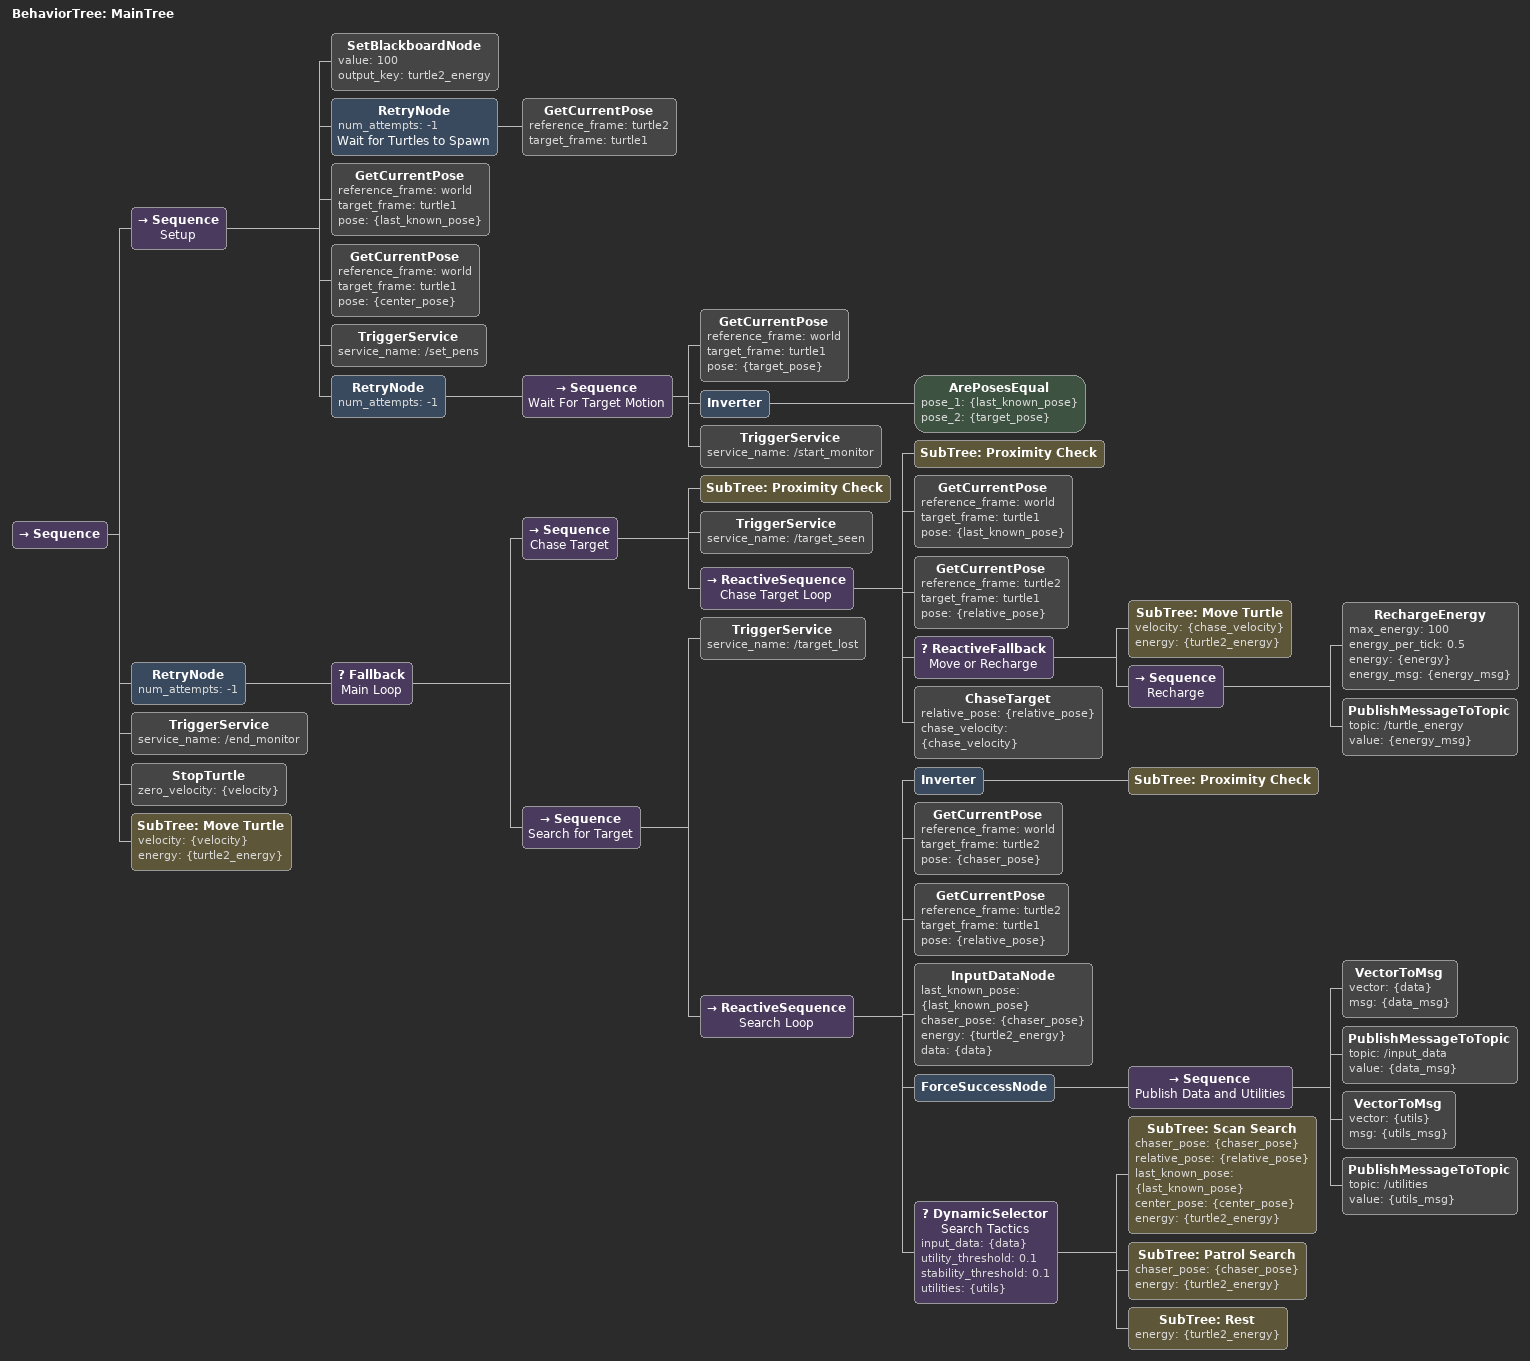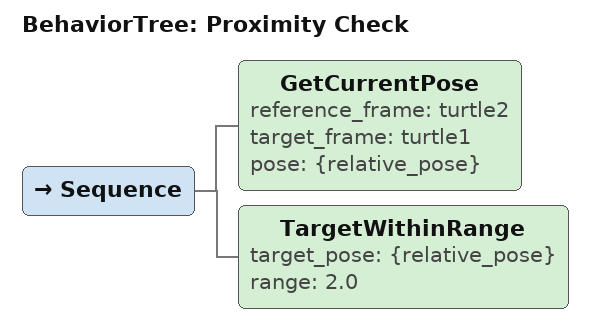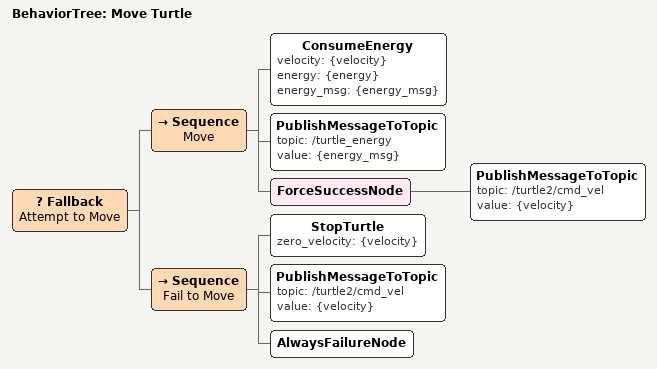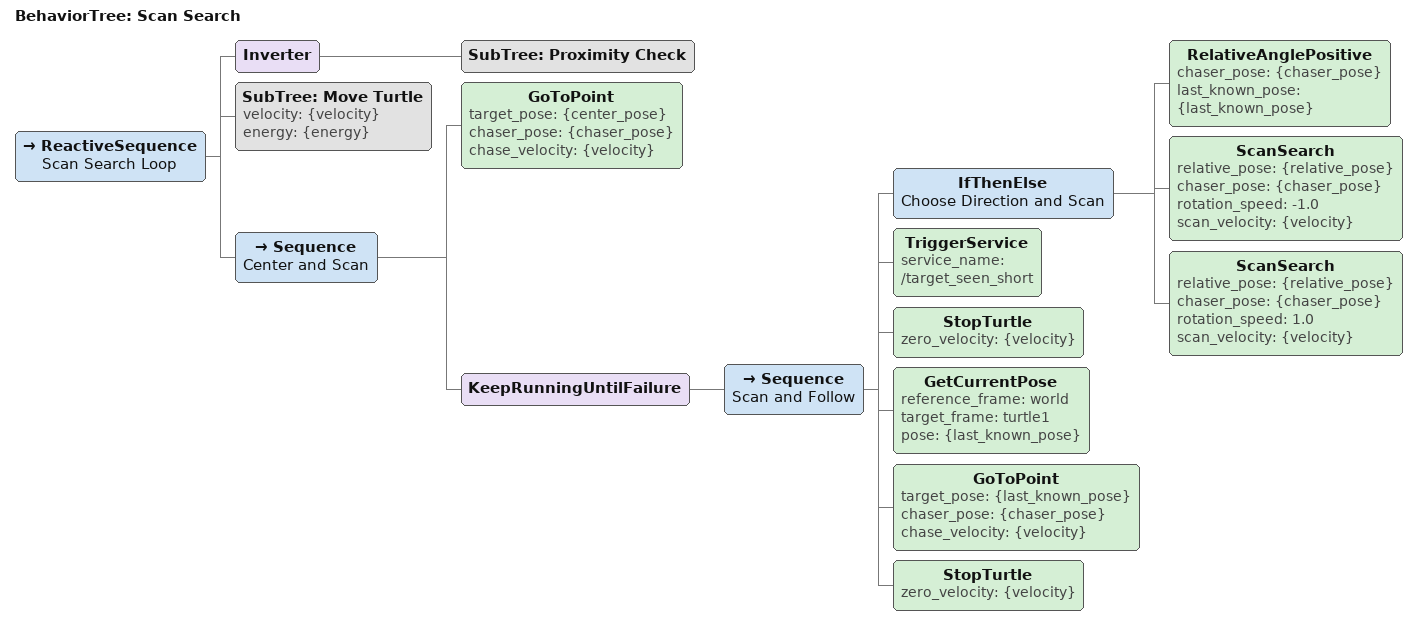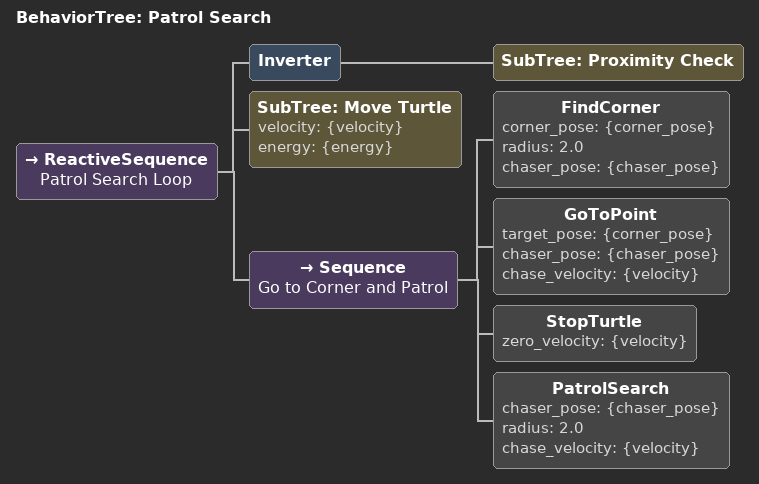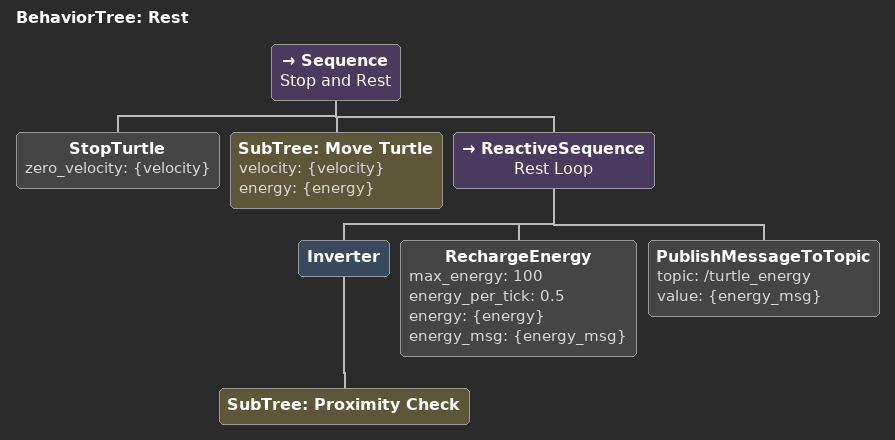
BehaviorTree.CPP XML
<?xml version="1.0" encoding="UTF-8"?>
<root BTCPP_format="4">
  <BehaviorTree ID="MainTree">
    <Sequence>
      <Sequence name="Setup">
        <SetBlackboardNode value="100" output_key="turtle2_energy"/>
        <RetryNode num_attempts="-1" name="Wait for Turtles to Spawn">
          <GetCurrentPose reference_frame="turtle2" target_frame="turtle1"/>
        </RetryNode>
        <GetCurrentPose reference_frame="world" target_frame="turtle1" pose="{last_known_pose}"/>
        <GetCurrentPose reference_frame="world" target_frame="turtle1" pose="{center_pose}"/>
        <TriggerService service_name="/set_pens"/>
        <RetryNode num_attempts="-1">
          <Sequence name="Wait For Target Motion">
            <GetCurrentPose reference_frame="world" target_frame="turtle1" pose="{target_pose}"/>
            <Inverter>
              <ArePosesEqual pose_1="{last_known_pose}" pose_2="{target_pose}"/>
            </Inverter>
            <TriggerService service_name="/start_monitor"/>
          </Sequence>
        </RetryNode>
      </Sequence>
      <RetryNode num_attempts="-1">
        <Fallback name="Main Loop">
          <Sequence name="Chase Target">
            <SubTree ID="Proximity Check"/>
            <TriggerService service_name="/target_seen"/>
            <ReactiveSequence name="Chase Target Loop">
              <SubTree ID="Proximity Check"/>
              <GetCurrentPose reference_frame="world" target_frame="turtle1" pose="{last_known_pose}"/>
              <GetCurrentPose reference_frame="turtle2" target_frame="turtle1" pose="{relative_pose}"/>
              <ReactiveFallback name="Move or Recharge">
                <SubTree ID="Move Turtle" velocity="{chase_velocity}" energy="{turtle2_energy}"/>
                <Sequence name="Recharge">
                  <RechargeEnergy max_energy="100" energy_per_tick = "0.5" energy="{energy}" energy_msg="{energy_msg}"/>
                  <PublishMessageToTopic topic="/turtle_energy" value="{energy_msg}"/>
                </Sequence>
              </ReactiveFallback>
              <ChaseTarget relative_pose="{relative_pose}" chase_velocity="{chase_velocity}"/>
            </ReactiveSequence>
          </Sequence>
          <Sequence name="Search for Target">
            <TriggerService service_name="/target_lost"/>
            <ReactiveSequence name="Search Loop">
              <Inverter>
                <SubTree ID="Proximity Check"/>
              </Inverter>
              <GetCurrentPose reference_frame="world" target_frame="turtle2" pose="{chaser_pose}"/>
              <GetCurrentPose reference_frame="turtle2" target_frame="turtle1" pose="{relative_pose}"/>
              <InputDataNode last_known_pose="{last_known_pose}" chaser_pose="{chaser_pose}" energy="{turtle2_energy}" data="{data}"/>
              <ForceSuccessNode>
                <Sequence name="Publish Data and Utilities">
                  <VectorToMsg vector="{data}" msg="{data_msg}"/>
                  <PublishMessageToTopic topic="/input_data" value="{data_msg}"/>
                  <VectorToMsg vector="{utils}" msg="{utils_msg}"/>
                  <PublishMessageToTopic topic="/utilities" value="{utils_msg}"/>
                </Sequence>
              </ForceSuccessNode>
              <DynamicSelector name="Search Tactics" input_data="{data}" utility_threshold="0.1" stability_threshold = "0.1" utilities="{utils}">
                <SubTree ID="Scan Search" chaser_pose="{chaser_pose}" relative_pose="{relative_pose}" last_known_pose="{last_known_pose}" center_pose="{center_pose}" energy="{turtle2_energy}"/>
                <SubTree ID="Patrol Search" chaser_pose="{chaser_pose}" energy="{turtle2_energy}"/>
                <SubTree ID="Rest" energy="{turtle2_energy}"/>
              </DynamicSelector>
            </ReactiveSequence>
          </Sequence>
        </Fallback>
      </RetryNode>
      <TriggerService service_name="/end_monitor"/>
      <StopTurtle zero_velocity="{velocity}"/>
      <SubTree ID="Move Turtle" velocity="{velocity}" energy="{turtle2_energy}"/>
    </Sequence>
  </BehaviorTree>

  <BehaviorTree ID="Proximity Check">
    <Sequence>
      <GetCurrentPose reference_frame="turtle2" target_frame="turtle1" pose="{relative_pose}"/>
      <TargetWithinRange target_pose="{relative_pose}" range="2.0"/>
    </Sequence>
  </BehaviorTree>

  <BehaviorTree ID="Move Turtle">
    <!--
    Bidirectional ports: velocity, energy
    -->
    <Fallback name="Attempt to Move">
      <Sequence name="Move">
        <ConsumeEnergy velocity="{velocity}" energy="{energy}" energy_msg="{energy_msg}"/>
        <PublishMessageToTopic topic="/turtle_energy" value="{energy_msg}"/>
        <ForceSuccessNode>
          <PublishMessageToTopic topic="/turtle2/cmd_vel" value="{velocity}"/>
        </ForceSuccessNode>
      </Sequence>
      <Sequence name="Fail to Move">
        <StopTurtle zero_velocity="{velocity}"/>
        <PublishMessageToTopic topic="/turtle2/cmd_vel" value="{velocity}"/>
        <AlwaysFailureNode/>
      </Sequence>
    </Fallback>
  </BehaviorTree>

  <BehaviorTree ID="Scan Search">
    <!--
    Input Ports: chaser_pose, relative_pose, center_pose
    Bidirectional Ports: last_known_pose, energy
    -->
    <ReactiveSequence name="Scan Search Loop">
      <Inverter>
        <SubTree ID="Proximity Check"/>
      </Inverter>
      <SubTree ID="Move Turtle" velocity="{velocity}" energy="{energy}"/>
      <Sequence name="Center and Scan">
        <GoToPoint target_pose="{center_pose}" chaser_pose="{chaser_pose}" chase_velocity="{velocity}"/>
        <KeepRunningUntilFailure>
          <Sequence name="Scan and Follow">
            <IfThenElse name="Choose Direction and Scan">
              <RelativeAnglePositive chaser_pose="{chaser_pose}" last_known_pose="{last_known_pose}"/>
              <ScanSearch relative_pose="{relative_pose}" chaser_pose="{chaser_pose}" rotation_speed="-1.0" scan_velocity="{velocity}"/>
              <ScanSearch relative_pose="{relative_pose}" chaser_pose="{chaser_pose}" rotation_speed="1.0" scan_velocity="{velocity}"/>
            </IfThenElse>
            <TriggerService service_name="/target_seen_short"/>
            <StopTurtle zero_velocity="{velocity}"/>
            <GetCurrentPose reference_frame="world" target_frame="turtle1" pose="{last_known_pose}"/>
            <GoToPoint target_pose="{last_known_pose}" chaser_pose="{chaser_pose}" chase_velocity="{velocity}"/>
            <StopTurtle zero_velocity="{velocity}"/>
          </Sequence>
        </KeepRunningUntilFailure>
      </Sequence>
    </ReactiveSequence>
  </BehaviorTree>

  <BehaviorTree ID="Patrol Search">
    <!--
    Input Port: chaser_pose
    Bidirectional Port: energy
    -->
    <ReactiveSequence name="Patrol Search Loop">
      <Inverter>
        <SubTree ID="Proximity Check"/>
      </Inverter>
      <SubTree ID="Move Turtle" velocity="{velocity}" energy="{energy}"/>
      <Sequence name="Go to Corner and Patrol">
        <FindCorner corner_pose="{corner_pose}" radius="2.0" chaser_pose="{chaser_pose}"/>
        <GoToPoint target_pose="{corner_pose}" chaser_pose="{chaser_pose}" chase_velocity="{velocity}"/>
        <StopTurtle zero_velocity="{velocity}"/>
        <PatrolSearch chaser_pose="{chaser_pose}" radius="2.0" chase_velocity="{velocity}"/>
      </Sequence>
    </ReactiveSequence>
  </BehaviorTree>

  <BehaviorTree ID="Rest">
    <!--
    Bidirectional Port: energy
    -->
    <Sequence name="Stop and Rest">
      <StopTurtle zero_velocity="{velocity}"/>
      <SubTree ID="Move Turtle" velocity="{velocity}" energy="{energy}"/>
      <ReactiveSequence name="Rest Loop">
        <Inverter>
          <SubTree ID="Proximity Check"/>
        </Inverter>
        <RechargeEnergy max_energy="100" energy_per_tick = "0.5" energy="{energy}" energy_msg="{energy_msg}"/>
        <PublishMessageToTopic topic="/turtle_energy" value="{energy_msg}"/>
      </ReactiveSequence>
    </Sequence>
  </BehaviorTree>

</root>
